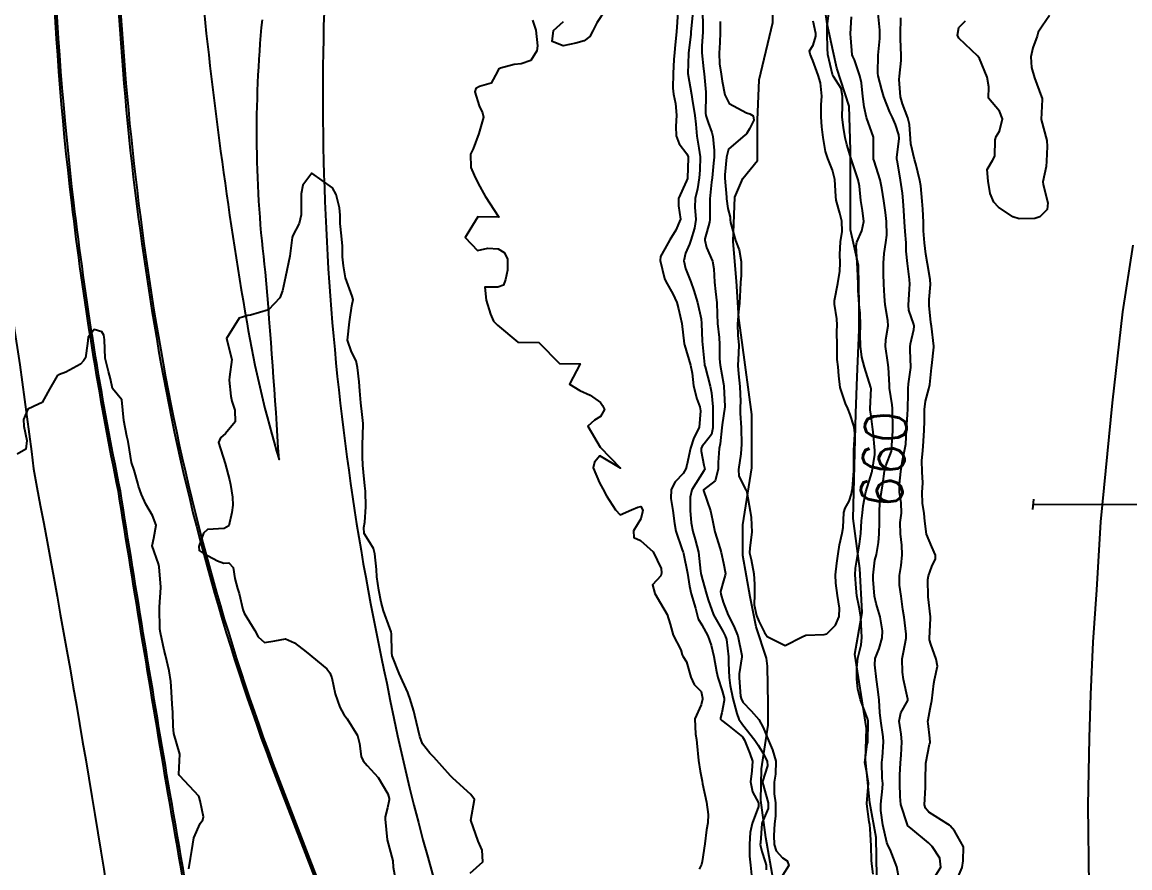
# Model space of a CAD drawing. Header units: metres. Extents: x 292545 to 299085, y 7450245 to 7463078.
# Drawn here: x 295636.8 to 295743.2, y 7458846.9 to 7458928.2 of the extents above; entities that cross this region are included whole.
import ezdxf
from ezdxf.enums import TextEntityAlignment as Align

# ---------------------------------------------------------------- set-up
doc = ezdxf.new("R2010")
doc.units = ezdxf.units.M
for name, color, linetype in [('Area Verde e Lazer', 94, 'Continuous'), ('Cotas', 45, 'Continuous'), ('Curvas de Nivel 1m', 11, 'Continuous'), ('Curvas de Nivel 5m', 15, 'Continuous'), ('Hidrografia', 140, 'Continuous'), ('Linha Férrea', 20, 'Continuous'), ('Pórtico', 62, 'Continuous'), ('Vias Primárias', 230, 'Continuous')]:
    doc.layers.add(name, color=color, linetype=linetype)
doc.styles.add('Style-STANDARD', font='STANDARD.shx')

msp = doc.modelspace()

# ---------------------------------------------------------------- linework, layer by layer
at = {"layer": 'Area Verde e Lazer'}
msp.add_lwpolyline([(295645.73, 7458936.57, 0.035555), (295650.16, 7458895.42, 0.04752), (295661.66, 7458854.42), (295667.2, 7458840.07, -0.000213), (295676.93, 7458817.68, -0.438488), (295670.4, 7458804.65, -0.464263), (295658.62, 7458810.08, 0.044869), (295653.79, 7458837.66, 0.005282), (295651.04, 7458854.05, -0.002751), (295646.26, 7458883.16, -0.020576), (295641.79, 7458910.88, -0.042121), (295640.04, 7458961.5, -0.024441)], format="xyb", dxfattribs=at)
at = {"layer": 'Curvas de Nivel 1m', "flags": 128}
for points, elevation in [([(295692.83, 7458929.39), (295692.04, 7458928.18), (295691.66, 7458927.4), (295691.36, 7458926.85), (295690.8, 7458926.44), (295690.01, 7458926.21), (295688.8, 7458925.97), (295687.73, 7458926.37), (295687.88, 7458927.44), (295688.82, 7458928.31)], 662), ([(295699.82, 7458929.3), (295699.75, 7458928.24), (295699.67, 7458927.31), (295699.56, 7458926.07), (295699.5, 7458925.31), (295699.44, 7458924.65), (295699.35, 7458923.31), (295699.32, 7458921.88), (295699.41, 7458921.31), (295699.6, 7458920.43), (295699.67, 7458919.31), (295699.62, 7458918.22), (295699.65, 7458917.31), (295699.93, 7458916.54), (295700.68, 7458915.59), (295700.79, 7458915.29), (295700.8, 7458915.16), (295700.75, 7458913.29), (295700.74, 7458913.2), (295700.64, 7458912.98), (295699.88, 7458911.3), (295699.88, 7458910.57), (295700.06, 7458909.3), (295699.63, 7458908.26), (295699.04, 7458907.31), (295698.56, 7458906.44), (295698.15, 7458905.73), (295698.1, 7458905.32), (295698.53, 7458903.59), (295698.65, 7458903.32), (295699.34, 7458902.14), (295699.72, 7458901.3), (295699.89, 7458900.69), (295700.18, 7458899.29), (295700.43, 7458897.32), (295700.43, 7458897.29), (295700.43, 7458897.27), (295700.45, 7458897.23), (295701.04, 7458895.28), (295701.2, 7458894.51), (295701.32, 7458893.28), (295701.64, 7458892.03), (295701.91, 7458891.27), (295702, 7458890.89), (295701.85, 7458889.28), (295701.36, 7458888.28), (295701.02, 7458887.29), (295700.69, 7458885.67), (295700.59, 7458885.3), (295700.31, 7458884.85), (295699.55, 7458884.06), (295699.16, 7458883.31), (295699.13, 7458882.46), (295699.34, 7458881.31), (295699.5, 7458880.05), (295699.61, 7458879.31), (295700.23, 7458877.53), (295700.29, 7458877.37), (295700.31, 7458877.3), (295700.34, 7458877.18), (295700.74, 7458875.29), (295700.93, 7458874.04), (295701.1, 7458873.29), (295701.51, 7458871.92), (295701.66, 7458871.28), (295701.77, 7458870.9), (295702.13, 7458870.31), (295702.7, 7458869.26), (295703, 7458868.37), (295703.26, 7458867.26), (295703.51, 7458865.83), (295703.65, 7458865.25), (295704.06, 7458863.96), (295704.25, 7458863.25), (295704.27, 7458863.03), (295704.04, 7458861.85), (295703.9, 7458861.38), (295703.91, 7458861.25), (295704.03, 7458861.1), (295704.57, 7458860.7), (295706.01, 7458859.54), (295706.22, 7458859.23), (295706.72, 7458857.95), (295706.97, 7458857.22), (295706.91, 7458856.28), (295706.8, 7458855.22), (295706.98, 7458854.25), (295707.56, 7458853.21), (295707.56, 7458852.84), (295706.94, 7458851.21), (295706.76, 7458850.36), (295706.68, 7458849.22), (295706.71, 7458848.06), (295706.8, 7458847.22), (295706.88, 7458846.24)], 661), ([(295702.19, 7458929.28), (295702.21, 7458927.89), (295702.2, 7458927.28), (295702.11, 7458925.97), (295702.11, 7458925.28), (295702.29, 7458923.76), (295702.34, 7458923.27), (295702.5, 7458921.52), (295702.51, 7458921.27), (295702.48, 7458919.5), (295702.51, 7458919.27), (295702.71, 7458918.58), (295703.08, 7458917.64), (295703.16, 7458917.26), (295703.31, 7458915.89), (295703.29, 7458915.26), (295703.23, 7458914.7), (295703.1, 7458913.27), (295703.06, 7458912.85), (295702.88, 7458911.27), (295702.87, 7458911.02), (295702.88, 7458909.27), (295702.85, 7458909.02), (295702.59, 7458908.08), (295702.42, 7458907.42), (295702.42, 7458907.27), (295702.57, 7458906.58), (295703.15, 7458905.26), (295703.28, 7458904.53), (295703.33, 7458903.26), (295703.43, 7458902.35), (295703.56, 7458901.26), (295703.58, 7458900.17), (295703.63, 7458899.26), (295703.78, 7458897.94), (295703.81, 7458897.26), (295703.81, 7458895.88), (295703.87, 7458895.26), (295704.19, 7458893.47), (295704.22, 7458893.25), (295704.32, 7458891.31), (295704.32, 7458891.25), (295704.07, 7458889.55), (295704.05, 7458889.25), (295703.88, 7458887.72), (295703.77, 7458887.26), (295703.67, 7458885.91), (295703.69, 7458885.26), (295703.4, 7458884.16), (295702.29, 7458883.28), (295702.29, 7458883.22), (295702.95, 7458881.26), (295703.15, 7458880.37), (295703.36, 7458879.26), (295703.87, 7458877.61), (295703.98, 7458877.25), (295704.21, 7458876.25), (295704.38, 7458875.25), (295704.37, 7458875.07), (295704.19, 7458874.53), (295703.91, 7458873.52), (295703.94, 7458873.25), (295704.16, 7458872.48), (295704.64, 7458871.25), (295705.15, 7458870.23), (295705.57, 7458869.24), (295705.97, 7458867.36), (295705.96, 7458867.23), (295705.7, 7458865.61), (295705.69, 7458865.23), (295705.84, 7458863.45), (295705.88, 7458863.23), (295706.05, 7458862.88), (295706.85, 7458862.03), (295707.58, 7458861.21), (295708.02, 7458860.45), (295708.52, 7458859.19), (295708.9, 7458858.29), (295709.23, 7458857.19), (295709.2, 7458855.95), (295709.06, 7458855.19), (295709.08, 7458854.05), (295709.2, 7458853.19), (295709.2, 7458851.91), (295709.09, 7458851.19), (295709.04, 7458850.05), (295709.08, 7458849.19), (295709.27, 7458848.58), (295709.87, 7458847.92), (295710.3, 7458847.61), (295710.48, 7458847.17), (295709.85, 7458846.23)], 659), ([(295718.59, 7458846.35), (295718.47, 7458847.08), (295718.43, 7458847.65), (295718.38, 7458849.08), (295718.3, 7458850.7), (295718.24, 7458851.09), (295718.2, 7458851.37), (295717.96, 7458853.09), (295717.97, 7458853.12), (295718.12, 7458855.09), (295717.97, 7458856.1), (295717.78, 7458857.08), (295718, 7458858.83), (295718.05, 7458859.04), (295718.05, 7458859.08), (295718.11, 7458861), (295718.09, 7458861.08), (295718.03, 7458861.3), (295717.36, 7458863.09), (295717.1, 7458864.13), (295717.02, 7458865.1), (295717, 7458866.18), (295717.1, 7458867.1), (295717.41, 7458868.39), (295717.5, 7458869.09), (295717.42, 7458870.37), (295717.38, 7458871.09), (295717.24, 7458872.01), (295717.02, 7458873.1), (295716.93, 7458873.84), (295716.84, 7458875.1), (295716.87, 7458875.77), (295717.1, 7458877.1), (295717.26, 7458878.06), (295717.39, 7458879.09), (295717.47, 7458880.31), (295717.54, 7458881.09), (295717.62, 7458881.74), (295717.87, 7458883.09), (295718.31, 7458884.52), (295718.45, 7458884.94), (295718.49, 7458885.08), (295718.72, 7458886.68), (295718.75, 7458887.08), (295718.57, 7458888.87), (295718.54, 7458889.08), (295718.38, 7458890.37), (295718.28, 7458890.98), (295718.28, 7458891.08), (295718.38, 7458893.05), (295718.37, 7458893.08), (295718.36, 7458893.12), (295717.75, 7458895.09), (295717.5, 7458896.03), (295717.35, 7458897.09), (295717.33, 7458898.23), (295717.36, 7458899.09), (295717.32, 7458900.26), (295717.24, 7458901.09), (295717.14, 7458902.47), (295717.13, 7458903.09), (295717.08, 7458904.56), (295717.05, 7458905.1), (295716.94, 7458906.73), (295717.01, 7458907.1), (295717.49, 7458908.18), (295717.68, 7458909.09), (295717.55, 7458910.15), (295717.38, 7458911.09), (295717.25, 7458912.48), (295717.13, 7458913.1), (295716.66, 7458914.52), (295716.46, 7458915.1), (295716.05, 7458916.47), (295715.9, 7458917.11), (295715.71, 7458918.12), (295715.61, 7458919.12), (295715.62, 7458920.22), (295715.64, 7458921.12), (295715.49, 7458921.86), (295714.76, 7458923.03), (295714.71, 7458923.13), (295714.68, 7458923.22), (295714.21, 7458925.14), (295714.18, 7458925.75), (295714.16, 7458927.14), (295714.15, 7458927.81), (295714.32, 7458929.14)], 659), ([(295724.61, 7458846.25), (295725.09, 7458847), (295724.99, 7458847.88), (295724.25, 7458849.01), (295723.89, 7458849.35), (295722.19, 7458850.76), (295721.91, 7458851), (295721.88, 7458851.04), (295721.87, 7458851.09), (295721.24, 7458853.05), (295721.17, 7458853.82), (295721.15, 7458855.05), (295721.14, 7458855.87), (295721.2, 7458857.05), (295721.26, 7458857.78), (295721.34, 7458859.05), (295721.26, 7458859.8), (295721.08, 7458861.05), (295721.22, 7458861.86), (295721.89, 7458863.04), (295721.92, 7458863.18), (295721.5, 7458865.05), (295721.38, 7458865.76), (295721.35, 7458867.05), (295721.48, 7458867.68), (295721.75, 7458869.04), (295721.76, 7458869.41), (295721.56, 7458871.05), (295721.43, 7458871.77), (295721.26, 7458873.05), (295721.12, 7458874.11), (295721.09, 7458875.05), (295721.25, 7458876), (295721.36, 7458877.05), (295721.32, 7458877.96), (295721.2, 7458879.05), (295721.16, 7458880.14), (295721.31, 7458881.05), (295721.28, 7458882.05), (295721.1, 7458883.05), (295721.1, 7458883.84), (295721.23, 7458885.05), (295721.38, 7458886.1), (295721.6, 7458887.04), (295721.7, 7458887.69), (295721.77, 7458889.04), (295721.88, 7458890.54), (295721.91, 7458891.04), (295721.94, 7458892.58), (295721.93, 7458893.04), (295721.96, 7458893.49), (295722.19, 7458895.03), (295722.14, 7458896.73), (295722.12, 7458897.03), (295722.16, 7458897.33), (295722.48, 7458898.69), (295722.53, 7458898.98), (295722.53, 7458899.03), (295722.48, 7458899.18), (295722.01, 7458900.55), (295721.96, 7458901.04), (295722.08, 7458902.6), (295722.09, 7458903.04), (295722.06, 7458903.51), (295721.87, 7458905.04), (295721.76, 7458906.24), (295721.73, 7458907.04), (295721.66, 7458908.12), (295721.58, 7458909.05), (295721.51, 7458910.14), (295721.46, 7458911.05), (295721.39, 7458911.81), (295721.21, 7458913.05), (295720.91, 7458914.82), (295720.86, 7458915.06), (295720.85, 7458915.23), (295721.06, 7458917.05), (295721.04, 7458917.4), (295720.71, 7458918.4), (295720.42, 7458919.06), (295720.19, 7458919.59), (295719.61, 7458921.07), (295719.41, 7458921.73), (295719.07, 7458923.08), (295719.03, 7458923.34), (295719.06, 7458925.08), (295719.21, 7458926.67), (295719.23, 7458927.07), (295719.21, 7458927.47), (295719.06, 7458929.08)], 661), ([(295685.86, 7458928.43), (295686.17, 7458927.47), (295686.32, 7458925.95), (295686.27, 7458925.47), (295685.68, 7458924.57), (295684.77, 7458924.24), (295684.09, 7458924.17), (295682.77, 7458923.82), (295682.57, 7458923.71), (295682.48, 7458923.51), (295681.88, 7458922.39), (295680.75, 7458922.06), (295680.41, 7458921.87), (295680.32, 7458921.53), (295680.73, 7458920.2), (295681.05, 7458919.53), (295681.13, 7458919.11), (295680.69, 7458917.53), (295680.14, 7458916.07), (295679.89, 7458915.54), (295679.93, 7458914.26), (295680.25, 7458913.53), (295680.63, 7458912.73), (295681.29, 7458911.52), (295682.6, 7458909.51), (295680.6, 7458909.53), (295679.83, 7458908.29), (295679.38, 7458907.54), (295680.56, 7458906.28), (295681.56, 7458906.52), (295682.56, 7458906.45), (295683.14, 7458906.09), (295683.45, 7458905.5), (295683.44, 7458904.4), (295683.27, 7458903.5), (295683.06, 7458902.97), (295682.52, 7458902.76), (295681.27, 7458902.77), (295681.4, 7458901.52), (295681.82, 7458900.18), (295682.11, 7458899.51), (295682.48, 7458899.11), (295684.45, 7458897.48), (295686.45, 7458897.46), (295688.43, 7458895.44), (295690.43, 7458895.41), (295689.41, 7458893.43), (295690.4, 7458892.83), (295691.4, 7458892.4), (295692.39, 7458891.69), (295692.58, 7458891.39), (295692.76, 7458891.01), (295692.37, 7458890.32), (295691.79, 7458889.98), (295691.17, 7458889.4), (295692.34, 7458887.39), (295694.31, 7458885.37), (295692.33, 7458886.56), (295691.79, 7458885.93), (295691.67, 7458885.4), (295692.3, 7458883.97), (295692.59, 7458883.39), (295692.97, 7458882.7), (295693.82, 7458881.37), (295694.26, 7458880.87), (295695.37, 7458881.35), (295695.98, 7458881.63), (295696.27, 7458881.68), (295696.44, 7458881.34), (295696.43, 7458881.17), (295696.25, 7458880.51), (295695.54, 7458879.35), (295695.59, 7458878.71), (295696.23, 7458878.43), (295697.43, 7458877.33), (295698.2, 7458875.71), (295698.24, 7458875.32), (295698.24, 7458875.28), (295698.19, 7458875.03), (295697.37, 7458874.14), (295697.6, 7458873.33), (295698.16, 7458872.38), (295698.77, 7458871.31), (295699.06, 7458870.38), (295699.37, 7458869.31), (295700.11, 7458867.92), (295700.23, 7458867.42), (295700.28, 7458867.3), (295700.63, 7458866.76), (295701.05, 7458865.29), (295701.37, 7458864.59), (295702.06, 7458863.89), (295702.17, 7458863.27), (295702.17, 7458863.15), (295702.05, 7458862.63), (295701.43, 7458861.28), (295701.5, 7458859.79), (295701.61, 7458859.28), (295701.65, 7458858.93), (295701.81, 7458857.27), (295701.97, 7458856.23), (295702.14, 7458855.27), (295702.19, 7458855.02), (295702.56, 7458853.26), (295702.73, 7458852.07), (295702.7, 7458851.27), (295702.57, 7458850.6), (295702.42, 7458849.27), (295702.15, 7458847.56), (295702.07, 7458847.28), (295701.86, 7458846.83)], 662), ([(295703.88, 7458928.31), (295703.89, 7458927.25), (295703.83, 7458926.28), (295703.78, 7458925.26), (295703.81, 7458924.22), (295703.97, 7458923.25), (295704.08, 7458922.58), (295704.32, 7458921.25), (295704.73, 7458920.42), (295706.42, 7458919.52), (295706.72, 7458919.43), (295707.04, 7458919.22), (295707.1, 7458918.83), (295706.7, 7458918), (295706.4, 7458917.52), (295706.04, 7458917.23), (295704.68, 7458916.03), (295704.5, 7458915.25), (295704.34, 7458913.56), (295704.33, 7458913.25), (295704.47, 7458911.41), (295704.48, 7458911.25), (295704.61, 7458910.33), (295704.85, 7458909.49), (295704.85, 7458909.25), (295704.86, 7458908.99), (295705.34, 7458907.24), (295705.69, 7458906.36), (295705.9, 7458905.23), (295705.88, 7458903.88), (295705.84, 7458903.23), (295705.8, 7458902.52), (295705.75, 7458901.23), (295705.65, 7458900.39), (295705.53, 7458899.23), (295705.57, 7458898.13), (295705.66, 7458897.23), (295705.64, 7458896.43), (295705.57, 7458895.23), (295705.63, 7458894.43), (295705.76, 7458893.23), (295705.83, 7458891.79), (295705.81, 7458891.23), (295705.79, 7458890.64), (295705.88, 7458889.23), (295705.92, 7458887.65), (295705.9, 7458887.23), (295705.85, 7458886.75), (295705.64, 7458885.23), (295705.67, 7458884.6), (295706.29, 7458883.41), (295706.4, 7458883.22), (295706.44, 7458883.07), (295706.75, 7458881.22), (295706.85, 7458880.62), (295706.93, 7458879.21), (295706.72, 7458877.72), (295706.7, 7458877.22), (295706.84, 7458876.6), (295707.1, 7458875.22), (295707.19, 7458874.22), (295707.18, 7458873.21), (295707.14, 7458872.23), (295707.36, 7458871.21), (295707.59, 7458870.66), (295708.13, 7458869.57), (295708.38, 7458869.2), (295710.11, 7458868.33), (295711.74, 7458869.16), (295712.12, 7458869.33), (295713.88, 7458869.38), (295714.13, 7458869.45), (295714.96, 7458870.29), (295715.32, 7458871.12), (295715.35, 7458871.92), (295715.16, 7458873.12), (295714.98, 7458874.33), (295714.95, 7458875.12), (295715.08, 7458876.25), (295715.21, 7458877.12), (295715.33, 7458878.01), (295715.61, 7458879.12), (295715.7, 7458879.66), (295715.75, 7458881.12), (295715.87, 7458881.51), (295716.28, 7458882.19), (295716.49, 7458882.91), (295716.54, 7458883.11), (295716.59, 7458883.4), (295716.71, 7458885.1), (295716.71, 7458885.5), (295716.72, 7458887.1), (295716.82, 7458888.64), (295716.79, 7458889.1), (295716.72, 7458889.45), (295716.38, 7458890.52), (295716.13, 7458891.11), (295715.91, 7458891.6), (295715.41, 7458893.12), (295715.29, 7458894.26), (295715.2, 7458895.12), (295715.13, 7458895.81), (295715.11, 7458897.12), (295715.1, 7458898.49), (295715.11, 7458899.12), (295715.08, 7458899.71), (295714.87, 7458901.12), (295714.87, 7458901.49), (295715.18, 7458903.12), (295715.36, 7458904.3), (295715.39, 7458905.12), (295715.37, 7458905.92), (295715.45, 7458907.12), (295715.59, 7458908.12), (295715.57, 7458909.12), (295715.38, 7458909.88), (295715.03, 7458911.12), (295714.99, 7458911.48), (295714.88, 7458913.13), (295714.66, 7458914.01), (295714.22, 7458915.13), (295714.01, 7458915.8), (295713.76, 7458917.14), (295713.66, 7458918.18), (295713.59, 7458919.14), (295713.59, 7458920.28), (295713.64, 7458921.14), (295713.5, 7458922.4), (295713.29, 7458923.14), (295712.78, 7458924.54), (295712.51, 7458925.15), (295712.46, 7458925.49), (295712.8, 7458926.04), (295713.07, 7458926.89), (295713.07, 7458927.15), (295712.82, 7458928.33)], 658), ([(295726.73, 7458846.1), (295727.12, 7458846.98), (295727.23, 7458847.61), (295727.24, 7458848.98), (295726.38, 7458850.51), (295725.97, 7458850.99), (295725.91, 7458851.05), (295725.75, 7458851.16), (295723.93, 7458852.31), (295723.59, 7458852.68), (295723.5, 7458853.02), (295723.59, 7458854.66), (295723.6, 7458855.02), (295723.59, 7458855.39), (295723.63, 7458857.02), (295724, 7458858.85), (295724.05, 7458858.97), (295724.05, 7458859.01), (295724.01, 7458859.41), (295723.85, 7458860.84), (295723.84, 7458861.01), (295723.87, 7458861.17), (295724.04, 7458862.25), (295724.17, 7458862.89), (295724.2, 7458863.01), (295724.4, 7458864.68), (295724.48, 7458865.01), (295724.76, 7458866.33), (295724.64, 7458867), (295724.12, 7458868.44), (295723.99, 7458868.88), (295723.98, 7458869.01), (295724.09, 7458870.96), (295724.09, 7458871.01), (295724.09, 7458871.07), (295723.85, 7458873.01), (295723.84, 7458874.67), (295723.88, 7458875.01), (295724.2, 7458875.93), (295724.55, 7458876.66), (295724.56, 7458877.01), (295724.22, 7458877.81), (295723.71, 7458879.02), (295723.53, 7458880.29), (295723.48, 7458881.02), (295723.31, 7458881.99), (295723.27, 7458883.02), (295723.35, 7458883.97), (295723.27, 7458885.02), (295723.24, 7458886.11), (295723.34, 7458887.02), (295723.41, 7458887.96), (295723.47, 7458889.02), (295723.51, 7458889.88), (295723.52, 7458891.02), (295723.59, 7458891.82), (295723.91, 7458893.01), (295724.01, 7458893.42), (295724.19, 7458895.01), (295724.21, 7458895.24), (295724.39, 7458897.01), (295724.39, 7458897.08), (295724.17, 7458899.01), (295724.12, 7458899.38), (295723.94, 7458901.02), (295723.95, 7458901.57), (295724.08, 7458903.01), (295724.04, 7458903.5), (295723.79, 7458905.02), (295723.65, 7458905.93), (295723.52, 7458907.02), (295723.42, 7458908.19), (295723.4, 7458909.02), (295723.35, 7458910.28), (295723.29, 7458911.02), (295723.17, 7458912.5), (295723.07, 7458913.03), (295722.67, 7458914.62), (295722.55, 7458915.03), (295722.19, 7458916.54), (295722.16, 7458917.04), (295722.07, 7458918.4), (295721.91, 7458919.04), (295721.38, 7458920.4), (295721.21, 7458921.05), (295721.07, 7458922.74), (295721.09, 7458923.05), (295721.27, 7458924.56), (295721.27, 7458925.05), (295721.2, 7458926.65), (295721.2, 7458927.05), (295721.23, 7458928.64)], 662), ([(295735.51, 7458928.88), (295734.82, 7458927.86), (295734.44, 7458927.27), (295734.33, 7458926.89), (295733.92, 7458925.77), (295733.72, 7458924.9), (295733.8, 7458923.87), (295734.07, 7458922.9), (295734.74, 7458921.05), (295734.8, 7458920.89), (295734.81, 7458920.82), (295734.71, 7458918.89), (295735.25, 7458916.88), (295735.28, 7458916.29), (295735.23, 7458914.88), (295735.18, 7458914.36), (295734.88, 7458912.89), (295734.9, 7458912.62), (295735.35, 7458910.88), (295735.28, 7458910.22), (295734.6, 7458909.54), (295734.12, 7458909.37), (295732.6, 7458909.32), (295732, 7458909.52), (295730.62, 7458910.45), (295730.18, 7458910.94), (295729.81, 7458911.77), (295729.63, 7458912.95), (295729.53, 7458914.08), (295730.05, 7458914.95), (295730.27, 7458915.35), (295730.28, 7458916.94), (295730.38, 7458917.26), (295730.7, 7458917.77), (295731, 7458918.94), (295730.72, 7458919.69), (295729.67, 7458920.95), (295729.7, 7458922.01), (295729.53, 7458922.95), (295728.78, 7458924.74), (295728.62, 7458924.96), (295726.81, 7458926.69), (295726.68, 7458926.98), (295726.82, 7458927.73), (295727.43, 7458928.37)], 663), ([(295679.85, 7458846.44), (295681.07, 7458847.52), (295681, 7458848.65), (295680.62, 7458849.53), (295679.91, 7458851.54), (295680.27, 7458853.53), (295679.94, 7458853.99), (295678.21, 7458855.56), (295677.97, 7458855.8), (295676.37, 7458857.58), (295675.99, 7458857.97), (295675.27, 7458858.87), (295675.03, 7458859.59), (295674.72, 7458860.91), (295674.56, 7458861.6), (295674.46, 7458862.02), (295674.05, 7458863.25), (295673.94, 7458863.61), (295673.87, 7458863.8), (295673.05, 7458865.62), (295672.38, 7458867.34), (295672.32, 7458867.63), (295672.31, 7458869.44), (295672.28, 7458869.63), (295672.13, 7458870), (295671.52, 7458871.64), (295671.32, 7458872.48), (295671.1, 7458873.64), (295670.9, 7458874.92), (295670.85, 7458875.64), (295670.71, 7458877.15), (295670.58, 7458877.65), (295670.23, 7458878.21), (295669.67, 7458879.09), (295669.64, 7458879.66), (295669.73, 7458880.17), (295669.85, 7458881.66), (295669.79, 7458883.16), (295669.74, 7458883.66), (295669.62, 7458884.98), (295669.56, 7458885.66), (295669.52, 7458886.46), (295669.52, 7458887.66), (295669.54, 7458888.47), (295669.57, 7458889.66), (295669.49, 7458890.54), (295669.35, 7458891.66), (295669.27, 7458892.79), (295669.2, 7458893.66), (295669.05, 7458895.04), (295668.9, 7458895.67), (295668.45, 7458896.55), (295668.08, 7458897.68), (295668.26, 7458899.45), (295668.3, 7458899.67), (295668.5, 7458900.96), (295668.61, 7458901.57), (295668.59, 7458901.67), (295668.51, 7458901.89), (295667.89, 7458903.68), (295667.68, 7458904.82), (295667.61, 7458905.68), (295667.59, 7458906.71), (295667.51, 7458907.69), (295667.38, 7458908.9), (295667.36, 7458909.69), (295667.3, 7458910.38), (295666.98, 7458911.69), (295666.63, 7458912.3), (295664.65, 7458913.72), (295663.8, 7458912.56), (295663.63, 7458911.73), (295663.64, 7458910.71), (295663.63, 7458909.73), (295663.44, 7458908.89), (295662.84, 7458907.74), (295662.77, 7458907.54), (295662.55, 7458905.74), (295662.11, 7458903.75), (295661.83, 7458902.43), (295661.59, 7458901.75), (295660.49, 7458900.58), (295658.75, 7458900.06), (295658.49, 7458900.04), (295657.67, 7458899.8), (295656.46, 7458897.82), (295656.97, 7458895.81), (295656.75, 7458894.15), (295656.71, 7458893.82), (295656.86, 7458892.28), (295656.96, 7458891.81), (295657.24, 7458890.94), (295657.27, 7458889.81), (295656.35, 7458888.69), (295655.87, 7458888.3), (295655.7, 7458887.83), (295656.31, 7458885.82), (295656.75, 7458884.26), (295656.85, 7458883.81), (295657.04, 7458882.57), (295657.06, 7458881.81), (295656.97, 7458881.11), (295656.69, 7458879.81), (295656.24, 7458879.58), (295654.62, 7458879.46), (295654.24, 7458879.11), (295653.79, 7458877.85), (295653.84, 7458877.47), (295654.22, 7458877.21), (295655.58, 7458876.45), (295656.21, 7458876.25), (295656.67, 7458876.28), (295657.1, 7458875.81), (295657.24, 7458874.75), (295657.51, 7458873.8), (295657.68, 7458873.31), (295658.01, 7458871.79), (295658.15, 7458871.44), (295659.17, 7458869.78), (295659.51, 7458869.17), (295660.11, 7458868.62), (295661.11, 7458868.76), (295662.12, 7458868.96), (295662.97, 7458868.59), (295664.1, 7458867.72), (295666.09, 7458866.09), (295666.38, 7458865.7), (295666.57, 7458865.2), (295666.89, 7458863.69), (295667.35, 7458862.38), (295667.74, 7458861.68), (295668.03, 7458861.28), (295669.03, 7458859.66), (295669.24, 7458858.91), (295669.39, 7458857.66), (295669.58, 7458857.25), (295669.97, 7458856.8), (295671.01, 7458855.64), (295671.94, 7458854.05), (295672.07, 7458853.63), (295672.08, 7458853.48), (295671.92, 7458852.73), (295671.69, 7458851.86), (295671.68, 7458851.63), (295671.89, 7458849.63), (295672.43, 7458847.62), (295672.47, 7458847.01), (295672.72, 7458845.62)], 662), ([(295652.85, 7458846.85), (295653, 7458847.85), (295653.12, 7458848.61), (295653.32, 7458849.85), (295653.91, 7458851.21), (295654.18, 7458851.56), (295654.24, 7458851.84), (295653.93, 7458853.4), (295653.84, 7458853.75), (295653.79, 7458853.84), (295651.96, 7458855.81), (295651.91, 7458855.87), (295651.88, 7458855.95), (295651.98, 7458857.87), (295651.4, 7458859.88), (295651.34, 7458860.56), (295651.3, 7458861.88), (295651.23, 7458862.69), (295651.16, 7458863.88), (295651.1, 7458864.85), (295650.95, 7458865.88), (295650.59, 7458867.39), (295650.48, 7458867.89), (295650.12, 7458869.55), (295650.06, 7458869.89), (295650.06, 7458869.95), (295650.02, 7458871.89), (295650.03, 7458872.02), (295650.13, 7458873.89), (295650.13, 7458873.93), (295650, 7458875.89), (295649.92, 7458876.18), (295649.32, 7458877.9), (295649.48, 7458878.65), (295649.68, 7458879.9), (295649.35, 7458880.81), (295648.71, 7458881.91), (295648.28, 7458882.84), (295648.01, 7458883.63), (295647.95, 7458883.92), (295647.58, 7458885.19), (295647.34, 7458885.92), (295647.13, 7458887.13), (295647.01, 7458887.93), (295646.88, 7458888.46), (295646.58, 7458889.94), (295646.39, 7458891.94), (295645.49, 7458893.03), (295645.3, 7458893.95), (295645.13, 7458894.66), (295644.81, 7458895.95), (295644.73, 7458897.69), (295644.71, 7458897.96), (295644.67, 7458898.16), (295644.47, 7458898.47), (295643.74, 7458898.69), (295643.15, 7458897.97), (295643.09, 7458897.34), (295642.92, 7458895.98), (295642.73, 7458895.68), (295642.43, 7458895.38), (295641.02, 7458894.6), (295640.42, 7458894.38), (295640.19, 7458894.24), (295640.07, 7458894.01), (295639.46, 7458892.96), (295638.94, 7458892.02), (295638.74, 7458891.67), (295638.39, 7458891.53), (295637.37, 7458891.05), (295636.95, 7458890.04), (295636.98, 7458889.42), (295637.26, 7458888.04), (295637.17, 7458887.2), (295636.33, 7458886.73)], 662)]:
    msp.add_lwpolyline(points, dxfattribs=dict(at, elevation=elevation))
at = {"layer": 'Curvas de Nivel 5m', "elevation": 660, "flags": 128}
for points in [[(295701.22, 7458928.9), (295701.07, 7458927.29), (295701.05, 7458927.05), (295700.85, 7458925.29), (295700.85, 7458925.23), (295700.76, 7458923.29), (295701.13, 7458921.29), (295701.19, 7458920.83), (295701.43, 7458919.28), (295701.55, 7458918.44), (295701.64, 7458917.28), (295701.82, 7458916.14), (295701.95, 7458915.28), (295701.92, 7458914.01), (295701.86, 7458913.28), (295701.69, 7458912.22), (295701.47, 7458911.28), (295701.44, 7458910.46), (295701.54, 7458909.28), (295701.42, 7458908.45), (295701.06, 7458907.29), (295700.94, 7458906.91), (295700.56, 7458906.02), (295700.38, 7458905.29), (295700.54, 7458904.55), (295701.06, 7458903.28), (295701.36, 7458902.44), (295701.7, 7458901.28), (295702.04, 7458899.72), (295702.09, 7458899.27), (295702.15, 7458897.58), (295702.17, 7458897.27), (295702.37, 7458895.34), (295702.38, 7458895.27), (295702.43, 7458895.11), (295702.93, 7458893.26), (295703.04, 7458892.62), (295703.16, 7458891.26), (295703.17, 7458890.47), (295703.17, 7458889.26), (295703.03, 7458888.59), (295702.34, 7458887.72), (295702.14, 7458887.47), (295702.06, 7458887.27), (295702.04, 7458886.99), (295702.32, 7458885.65), (295702.4, 7458885.27), (295702.38, 7458885.2), (295702.31, 7458885.1), (295701.17, 7458883.29), (295700.99, 7458882.58), (295701, 7458881.29), (295701.1, 7458880.13), (295701.25, 7458879.28), (295701.48, 7458878.52), (295701.8, 7458877.28), (295701.99, 7458875.48), (295702.01, 7458875.27), (295702.04, 7458875.12), (295702.19, 7458874.62), (295702.57, 7458873.27), (295702.72, 7458872.71), (295703.24, 7458871.26), (295704.13, 7458869.69), (295704.36, 7458869.25), (295704.47, 7458868.9), (295704.67, 7458867.24), (295704.69, 7458866.64), (295704.75, 7458865.24), (295704.83, 7458864.47), (295705.11, 7458863.24), (295705.48, 7458861.79), (295705.66, 7458861.23), (295706.03, 7458860.74), (295707.21, 7458859.21), (295707.52, 7458858.73), (295707.99, 7458858.02), (295708.4, 7458857.2), (295708.41, 7458856.76), (295707.95, 7458855.24), (295707.94, 7458855.21), (295707.95, 7458855.17), (295708.49, 7458853.19), (295708.48, 7458852.64), (295707.91, 7458851.3), (295707.88, 7458851.2), (295707.74, 7458849.34), (295707.73, 7458849.2), (295707.74, 7458849.07), (295707.88, 7458848.53), (295708.21, 7458847.54), (295708.31, 7458847.2), (295708.3, 7458846.75)], [(295721.06, 7458845.83), (295720.86, 7458847.05), (295720.22, 7458848.71), (295720.02, 7458849.06), (295719.89, 7458849.38), (295719.49, 7458851.07), (295719.32, 7458852.46), (295719.31, 7458853.07), (295719.47, 7458854.59), (295719.49, 7458855.07), (295719.45, 7458855.57), (295719.42, 7458857.07), (295719.46, 7458857.6), (295719.56, 7458859.06), (295719.55, 7458859.53), (295719.32, 7458861.07), (295719.21, 7458861.89), (295719.14, 7458863.07), (295719.01, 7458864.12), (295718.89, 7458865.07), (295718.72, 7458866.45), (295718.76, 7458867.07), (295719.14, 7458868.04), (295719.45, 7458869.07), (295719.47, 7458869.73), (295719.26, 7458871.07), (295718.86, 7458872.37), (295718.69, 7458873.07), (295718.58, 7458874.68), (295718.59, 7458875.08), (295718.75, 7458876.53), (295718.88, 7458877.07), (295719.09, 7458878.21), (295719.15, 7458879.07), (295719.17, 7458880.15), (295719.18, 7458881.07), (295719.22, 7458882.12), (295719.36, 7458883.07), (295719.52, 7458883.85), (295719.68, 7458885.07), (295719.79, 7458885.59), (295720.33, 7458886.99), (295720.35, 7458887.06), (295720.46, 7458888.96), (295720.47, 7458889.06), (295720.47, 7458889.16), (295720.43, 7458891.06), (295720.42, 7458891.1), (295720.39, 7458891.45), (295720.16, 7458893.06), (295720.13, 7458893.34), (295720.04, 7458895.06), (295719.99, 7458895.51), (295719.77, 7458897.07), (295719.79, 7458897.74), (295720.02, 7458899.06), (295720, 7458899.55), (295719.73, 7458901.07), (295719.67, 7458901.91), (295719.6, 7458903.07), (295719.56, 7458904.04), (295719.58, 7458905.07), (295719.63, 7458906.01), (295719.78, 7458907.07), (295719.88, 7458907.77), (295719.85, 7458909.07), (295719.75, 7458909.93), (295719.59, 7458911.07), (295719.42, 7458912.29), (295719.24, 7458913.07), (295718.67, 7458914.91), (295718.61, 7458915.08), (295718.6, 7458915.16), (295718.61, 7458917.08), (295718.6, 7458917.18), (295717.95, 7458919.09), (295717.71, 7458920.1), (295717.57, 7458921.09), (295717.44, 7458922.41), (295717.29, 7458923.09), (295716.78, 7458924.61), (295716.62, 7458924.94), (295716.56, 7458925.1), (295716.42, 7458926.72), (295716.41, 7458927.11), (295716.48, 7458928.75)]]:
    msp.add_lwpolyline(points, dxfattribs=at)
at = {"layer": 'Hidrografia'}
for points in [[(295709.11, 7458845.11), (295708.25, 7458849.86), (295707.79, 7458853.44), (295707.86, 7458856.47), (295708.49, 7458860.67), (295708.49, 7458862.69), (295708.41, 7458866.35), (295708.33, 7458867.09), (295707.32, 7458870.13), (295706.77, 7458873), (295706.07, 7458876.97), (295706.07, 7458879.93), (295706.92, 7458885.4), (295706.92, 7458890.53), (295705.99, 7458897.46), (295705.68, 7458899.79), (295705.44, 7458903.33), (295705.13, 7458907.15), (295705.28, 7458911.42), (295706.06, 7458913.21), (295707.47, 7458914.93), (295707.47, 7458918.81), (295707.62, 7458922.7), (295708.94, 7458928.2), (295708.86, 7458932.94)], [(295718.97, 7458844.19), (295718.86, 7458849.88), (295718.25, 7458853.2), (295717.84, 7458857.38), (295717.94, 7458860.34), (295716.82, 7458867.48), (295717.53, 7458871.49), (295717.28, 7458875.73), (295716.67, 7458880.52), (295716.92, 7458890.67), (295717.03, 7458894.14), (295717.23, 7458898.68), (295717.23, 7458901.08), (295717.18, 7458904.86), (295716.41, 7458908.28), (295716.41, 7458915.93), (295716.26, 7458920.16), (295715.08, 7458923.83), (295714.72, 7458925.41), (295714.16, 7458928.07), (295713.86, 7458930.11)]]:
    msp.add_lwpolyline(points, dxfattribs=at)
at = {"layer": 'Linha Férrea', "linetype": 'Continuous'}
msp.add_lwpolyline([(295743.52, 7458906.8), (295742.53, 7458900.41), (295741.53, 7458891.65), (295740.4, 7458880.2), (295740.04, 7458873.68), (295739.67, 7458868.65), (295739.45, 7458863.62), (295739.33, 7458859.45), (295739.21, 7458852.95), (295739.29, 7458845.18), (295739.32, 7458839.24), (295739.55, 7458834.14), (295739.79, 7458828.57), (295740.27, 7458820.45), (295740.98, 7458811.89), (295743.29, 7458794.43)], dxfattribs=at)
at = {"layer": 'Pórtico'}
for points in [[(295733.98, 7458882.39), (295733.88, 7458881.41)], [(295733.93, 7458881.9), (295747.73, 7458881.87)]]:
    msp.add_lwpolyline(points, dxfattribs=at)
at = {"layer": 'Vias Primárias'}
for points, elevation in [([(295621.88, 7459141.35, -0.021584), (295623.86, 7459129.15, -0.007836), (295624.16, 7459106.11, 0.009528), (295623.71, 7459079.49, -0.000319), (295623.93, 7459048.56, 0.012984), (295623.43, 7459006.07, 0.032928), (295624.45, 7458979.93, 0.045741), (295628.44, 7458938.21, -0.02813), (295637.91, 7458885.29, -0.010158), (295647.37, 7458829.26, -0.003739), (295654.85, 7458784.9, 0.167235), (295666.73, 7458742.89, 0.002844), (295692.74, 7458710.74, -0.117868), (295701.3, 7458698.69, -0.359935), (295693.75, 7458677.74, -0.038466), (295655.41, 7458643.43, -0.012144), (295615.48, 7458610.87, -0.314791), (295600.63, 7458612.98), (295574.05, 7458644.27)], 676.59), ([(295653.98, 7458932.3, 0.018146), (295658.39, 7458899.44, 0.030501), (295661.5, 7458886.2, 0.005508), (295660.2, 7458904.21, -0.055521), (295659.9, 7458928.47, -0.048632)], 684.8)]:
    msp.add_lwpolyline(points, format="xyb", dxfattribs=dict(at, elevation=elevation))
for points in [[(295915.69, 7459017.22), (295885.42, 7459048.76), (295863.42, 7459072.47), (295854.88, 7459081.57, 0.514778), (295847.6, 7459080.59, 0.002447), (295841.71, 7459069.32, 0.012923), (295828.62, 7459042.26, 0.047177), (295815, 7459002.53, 0.008579), (295813.42, 7458995.47, 0.323831), (295831.01, 7458970.9, 0.388805), (295863.44, 7458982.14, 0.267289), (295870.49, 7459019.11, 0.166509), (295848.02, 7459043.83, 0.060777), (295811.54, 7459065.4, 0.051058), (295762.48, 7459083.39, 0.253673), (295703.77, 7459064.41, 0.058735), (295695.58, 7459051.17, 0.058735), (295677.99, 7458999.76, 0.026597), (295667, 7458947.35, 0.079265), (295671.86, 7458864.7, 0.066494), (295689.17, 7458812.75, 0.011369), (295725.02, 7458733.41, 0.017268), (295742.71, 7458695.46, 0.091894)], [(295645.93, 7458936.58, 0.035555), (295650.36, 7458895.46, 0.04752), (295661.85, 7458854.49), (295667.38, 7458840.15, -0.000213), (295677.12, 7458817.76, -0.438166), (295670.47, 7458804.46, -0.464365), (295658.42, 7458810.05, 0.044916), (295653.59, 7458837.61, 0.005285), (295650.85, 7458854.01, -0.002751), (295646.07, 7458883.12, -0.020573), (295641.59, 7458910.86, -0.042121), (295639.84, 7458961.51, -0.024443)]]:
    msp.add_lwpolyline(points, format="xyb", dxfattribs=at)

# ---------------------------------------------------------------- texts
at = {"layer": 'Cotas', "style": 'Style-STANDARD'}
msp.add_text('660', height=4, rotation=86.4116, dxfattribs=at).set_placement((295719.59, 7458886.22, 660), align=Align.MIDDLE_CENTER)

doc.saveas('drawing.dxf')
